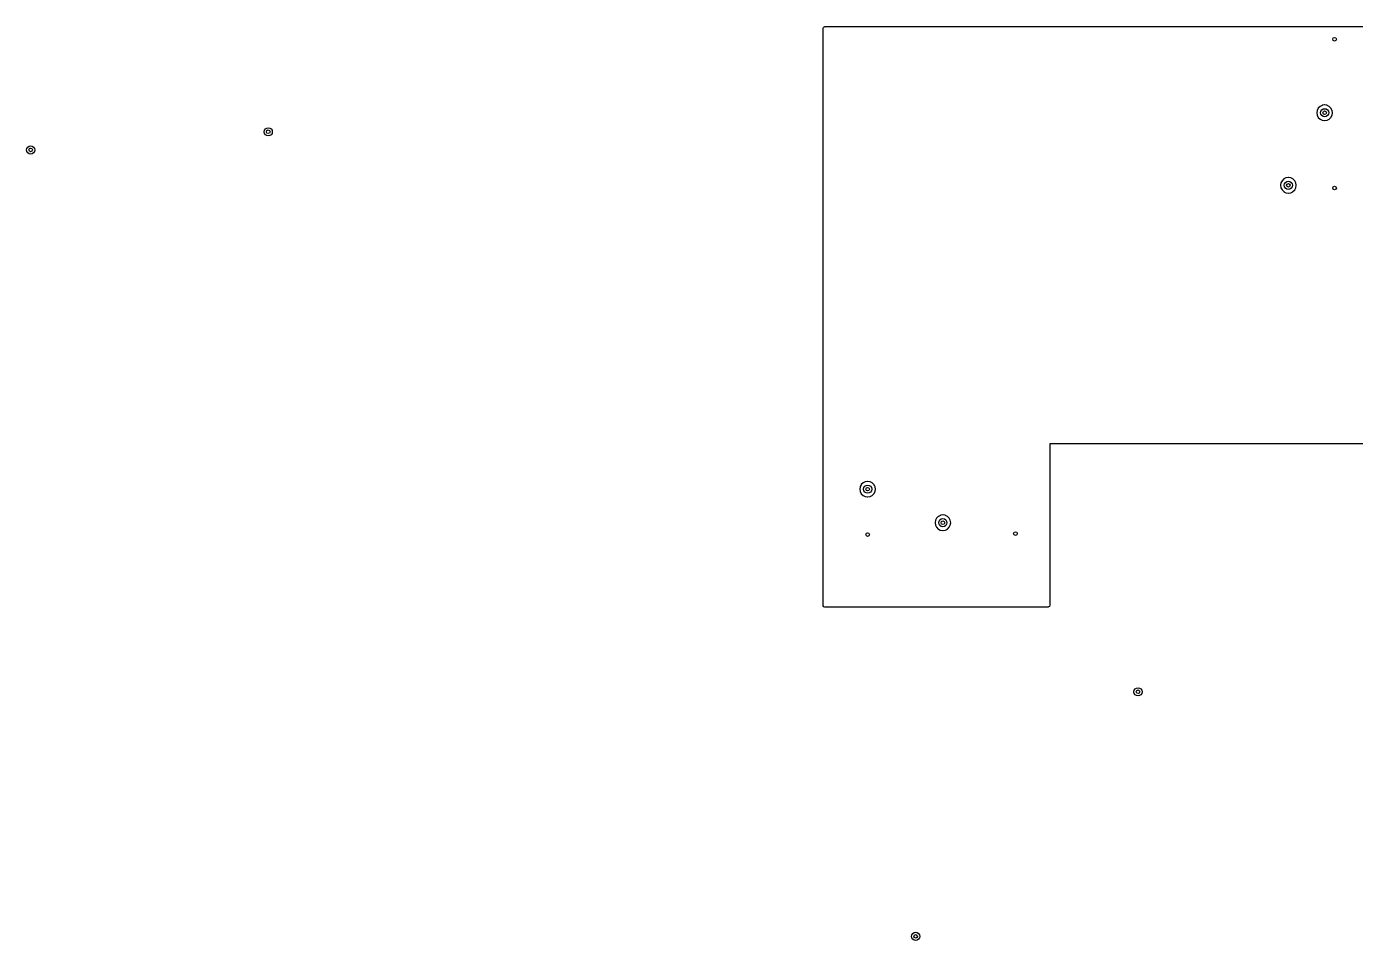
# Model space of a CAD drawing. Extents: x 97 to 313, y -170 to 213.
# Drawn here: x 97.1 to 170.3, y -170.4 to -120 of the extents above; entities that cross this region are included whole.
import ezdxf

# ---------------------------------------------------------------- set-up
doc = ezdxf.new("R2010")
doc.units = 0
doc.layers.add('BLACK', color=7, linetype='CONTINUOUS')

msp = doc.modelspace()

# ---------------------------------------------------------------- linework, layer by layer
at = {"layer": 'BLACK', "linetype": 'CONTINUOUS'}
for p, q in [((141, -120.099), (141.019, -120.041)), ((141, -151.901), (141, -120.099)), ((141.019, -120.041), (141.068, -120.005)), ((141.068, -120.005), (141.099, -120)), ((141.099, -120), (205.5, -120)), ((168.301, -124.497), (168.24, -124.617)), ((168.397, -124.401), (168.301, -124.497)), ((168.404, -124.398), (168.397, -124.401)), ((168.51, -124.344), (168.404, -124.398)), ((168.404, -124.398), (168.404, -124.398)), ((168.491, -124.591), (168.564, -124.542)), ((168.517, -124.34), (168.51, -124.344)), ((168.51, -124.344), (168.51, -124.344)), ((168.525, -124.339), (168.517, -124.34)), ((168.642, -124.32), (168.525, -124.339)), ((168.525, -124.339), (168.525, -124.339)), ((168.564, -124.542), (168.65, -124.525)), ((168.65, -124.319), (168.642, -124.32)), ((168.658, -124.32), (168.65, -124.319)), ((168.65, -124.525), (168.736, -124.542)), ((168.775, -124.339), (168.658, -124.32)), ((168.736, -124.542), (168.809, -124.591)), ((168.783, -124.34), (168.775, -124.339)), ((168.775, -124.339), (168.775, -124.339)), ((168.79, -124.344), (168.783, -124.34)), ((168.896, -124.398), (168.79, -124.344)), ((168.79, -124.344), (168.79, -124.344)), ((168.903, -124.401), (168.896, -124.398)), ((168.896, -124.398), (168.896, -124.398)), ((168.999, -124.497), (168.903, -124.401)), ((169.06, -124.617), (168.999, -124.497)), ((168.24, -124.617), (168.219, -124.75)), ((168.219, -124.75), (168.24, -124.883)), ((168.24, -124.883), (168.301, -125.003)), ((168.301, -125.003), (168.397, -125.099)), ((168.397, -125.099), (168.404, -125.102)), ((168.404, -125.102), (168.404, -125.102)), ((168.404, -125.102), (168.51, -125.156)), ((168.425, -124.75), (168.442, -124.664)), ((168.442, -124.836), (168.425, -124.75)), ((168.442, -124.664), (168.491, -124.591)), ((168.491, -124.909), (168.442, -124.836)), ((168.564, -124.958), (168.491, -124.909)), ((168.51, -125.156), (168.517, -125.16)), ((168.517, -125.16), (168.525, -125.161)), ((168.525, -125.161), (168.525, -125.161)), ((168.525, -125.161), (168.642, -125.18)), ((168.65, -124.975), (168.564, -124.958)), ((168.642, -125.18), (168.65, -125.181)), ((168.736, -124.958), (168.65, -124.975)), ((168.65, -125.181), (168.658, -125.18)), ((168.658, -125.18), (168.775, -125.161)), ((168.809, -124.909), (168.736, -124.958)), ((168.775, -125.161), (168.783, -125.16)), ((168.775, -125.161), (168.775, -125.161)), ((168.783, -125.16), (168.79, -125.156)), ((168.79, -125.156), (168.896, -125.102)), ((168.809, -124.591), (168.858, -124.664)), ((168.858, -124.836), (168.809, -124.909)), ((168.858, -124.664), (168.875, -124.75)), ((168.875, -124.75), (168.858, -124.836)), ((168.896, -125.102), (168.903, -125.099)), ((168.896, -125.102), (168.896, -125.102)), ((168.903, -125.099), (168.999, -125.003)), ((168.999, -125.003), (169.06, -124.883)), ((169.081, -124.75), (169.06, -124.617)), ((169.06, -124.883), (169.081, -124.75)), ((110.175, -125.8), (110.192, -125.714)), ((110.192, -125.886), (110.175, -125.8)), ((110.192, -125.714), (110.241, -125.641)), ((110.241, -125.959), (110.192, -125.886)), ((110.241, -125.641), (110.314, -125.592)), ((110.314, -126.008), (110.241, -125.959)), ((110.314, -125.592), (110.4, -125.575)), ((110.4, -126.025), (110.314, -126.008)), ((110.4, -125.575), (110.486, -125.592)), ((110.486, -126.008), (110.4, -126.025)), ((110.486, -125.592), (110.559, -125.641)), ((110.559, -125.959), (110.486, -126.008)), ((110.559, -125.641), (110.608, -125.714)), ((110.608, -125.886), (110.559, -125.959)), ((110.608, -125.714), (110.625, -125.8)), ((110.625, -125.8), (110.608, -125.886)), ((97.075, -126.8), (97.0921, -126.714)), ((97.0921, -126.714), (97.1409, -126.641)), ((97.1409, -126.641), (97.2139, -126.592)), ((97.2139, -126.592), (97.3, -126.575)), ((97.3, -126.575), (97.3861, -126.592)), ((97.3861, -126.592), (97.4591, -126.641)), ((97.4591, -126.641), (97.5079, -126.714)), ((97.5079, -126.714), (97.525, -126.8)), ((97.0921, -126.886), (97.075, -126.8)), ((97.1409, -126.959), (97.0921, -126.886)), ((97.2139, -127.008), (97.1409, -126.959)), ((97.3, -127.025), (97.2139, -127.008)), ((97.3861, -127.008), (97.3, -127.025)), ((97.4591, -126.959), (97.3861, -127.008)), ((97.5079, -126.886), (97.4591, -126.959)), ((97.525, -126.8), (97.5079, -126.886)), ((166.24, -128.617), (166.219, -128.75)), ((166.219, -128.75), (166.24, -128.883)), ((166.301, -128.497), (166.24, -128.617)), ((166.24, -128.883), (166.301, -129.003)), ((166.397, -128.401), (166.301, -128.497)), ((166.404, -128.398), (166.397, -128.401)), ((166.51, -128.344), (166.404, -128.398)), ((166.404, -128.398), (166.404, -128.398)), ((166.425, -128.75), (166.442, -128.664)), ((166.442, -128.836), (166.425, -128.75)), ((166.442, -128.664), (166.491, -128.591)), ((166.491, -128.909), (166.442, -128.836)), ((166.491, -128.591), (166.564, -128.542)), ((166.564, -128.958), (166.491, -128.909)), ((166.517, -128.34), (166.51, -128.344)), ((166.51, -128.344), (166.51, -128.344)), ((166.525, -128.339), (166.517, -128.34)), ((166.642, -128.32), (166.525, -128.339)), ((166.525, -128.339), (166.525, -128.339)), ((166.564, -128.542), (166.65, -128.525)), ((166.65, -128.975), (166.564, -128.958)), ((166.65, -128.319), (166.642, -128.32)), ((166.658, -128.32), (166.65, -128.319)), ((166.65, -128.525), (166.736, -128.542)), ((166.736, -128.958), (166.65, -128.975)), ((166.775, -128.339), (166.658, -128.32)), ((166.736, -128.542), (166.809, -128.591)), ((166.809, -128.909), (166.736, -128.958)), ((166.783, -128.34), (166.775, -128.339)), ((166.775, -128.339), (166.775, -128.339)), ((166.79, -128.344), (166.783, -128.34)), ((166.896, -128.398), (166.79, -128.344)), ((166.79, -128.344), (166.79, -128.344)), ((166.809, -128.591), (166.858, -128.664)), ((166.858, -128.836), (166.809, -128.909)), ((166.858, -128.664), (166.875, -128.75)), ((166.875, -128.75), (166.858, -128.836)), ((166.903, -128.401), (166.896, -128.398)), ((166.896, -128.398), (166.896, -128.398)), ((166.999, -128.497), (166.903, -128.401)), ((167.06, -128.617), (166.999, -128.497)), ((166.999, -129.003), (167.06, -128.883)), ((167.081, -128.75), (167.06, -128.617)), ((167.06, -128.883), (167.081, -128.75)), ((166.301, -129.003), (166.397, -129.099)), ((166.397, -129.099), (166.404, -129.102)), ((166.404, -129.102), (166.404, -129.102)), ((166.404, -129.102), (166.51, -129.156)), ((166.51, -129.156), (166.517, -129.16)), ((166.517, -129.16), (166.525, -129.161)), ((166.525, -129.161), (166.525, -129.161)), ((166.525, -129.161), (166.642, -129.18)), ((166.642, -129.18), (166.65, -129.181)), ((166.65, -129.181), (166.658, -129.18)), ((166.658, -129.18), (166.775, -129.161)), ((166.775, -129.161), (166.783, -129.16)), ((166.775, -129.161), (166.775, -129.161)), ((166.783, -129.16), (166.79, -129.156)), ((166.79, -129.156), (166.896, -129.102)), ((166.896, -129.102), (166.903, -129.099)), ((166.896, -129.102), (166.896, -129.102)), ((166.903, -129.099), (166.999, -129.003)), ((180.401, -143), (153.5, -143)), ((153.5, -143), (153.5, -151.901)), ((143.442, -145.07), (143.325, -145.089)), ((143.45, -145.069), (143.442, -145.07)), ((143.458, -145.07), (143.45, -145.069)), ((143.575, -145.089), (143.458, -145.07)), ((143.04, -145.367), (143.019, -145.5)), ((143.019, -145.5), (143.04, -145.633)), ((143.047, -145.353), (143.04, -145.367)), ((143.04, -145.633), (143.101, -145.753)), ((143.098, -145.254), (143.047, -145.353)), ((143.101, -145.247), (143.098, -145.254)), ((143.098, -145.254), (143.098, -145.254)), ((143.197, -145.151), (143.101, -145.247)), ((143.101, -145.753), (143.197, -145.849)), ((143.204, -145.148), (143.197, -145.151)), ((143.31, -145.094), (143.204, -145.148)), ((143.204, -145.148), (143.204, -145.148)), ((143.225, -145.5), (143.242, -145.414)), ((143.242, -145.586), (143.225, -145.5)), ((143.242, -145.414), (143.291, -145.341)), ((143.291, -145.659), (143.242, -145.586)), ((143.291, -145.341), (143.364, -145.292)), ((143.364, -145.708), (143.291, -145.659)), ((143.317, -145.09), (143.31, -145.094)), ((143.31, -145.094), (143.31, -145.094)), ((143.325, -145.089), (143.317, -145.09)), ((143.325, -145.089), (143.325, -145.089)), ((143.364, -145.292), (143.45, -145.275)), ((143.45, -145.725), (143.364, -145.708)), ((143.45, -145.275), (143.536, -145.292)), ((143.536, -145.708), (143.45, -145.725)), ((143.536, -145.292), (143.609, -145.341)), ((143.609, -145.659), (143.536, -145.708)), ((143.583, -145.09), (143.575, -145.089)), ((143.575, -145.089), (143.575, -145.089)), ((143.59, -145.094), (143.583, -145.09)), ((143.696, -145.148), (143.59, -145.094)), ((143.59, -145.094), (143.59, -145.094)), ((143.609, -145.341), (143.658, -145.414)), ((143.658, -145.586), (143.609, -145.659)), ((143.658, -145.414), (143.675, -145.5)), ((143.675, -145.5), (143.658, -145.586)), ((143.703, -145.151), (143.696, -145.148)), ((143.696, -145.148), (143.696, -145.148)), ((143.799, -145.247), (143.703, -145.151)), ((143.703, -145.849), (143.799, -145.753)), ((143.802, -145.254), (143.799, -145.247)), ((143.799, -145.753), (143.86, -145.633)), ((143.853, -145.353), (143.802, -145.254)), ((143.802, -145.254), (143.802, -145.254)), ((143.86, -145.367), (143.853, -145.353)), ((143.881, -145.5), (143.86, -145.367)), ((143.86, -145.633), (143.881, -145.5)), ((143.197, -145.849), (143.204, -145.852)), ((143.204, -145.852), (143.204, -145.852)), ((143.204, -145.852), (143.31, -145.906)), ((143.31, -145.906), (143.317, -145.91)), ((143.317, -145.91), (143.325, -145.911)), ((143.325, -145.911), (143.325, -145.911)), ((143.325, -145.911), (143.442, -145.93)), ((143.442, -145.93), (143.45, -145.931)), ((143.45, -145.931), (143.458, -145.93)), ((143.458, -145.93), (143.575, -145.911)), ((143.575, -145.911), (143.583, -145.91)), ((143.575, -145.911), (143.575, -145.911)), ((143.583, -145.91), (143.59, -145.906)), ((143.59, -145.906), (143.696, -145.852)), ((143.696, -145.852), (143.703, -145.849)), ((143.696, -145.852), (143.696, -145.852)), ((147.19, -147.217), (147.169, -147.35)), ((147.251, -147.097), (147.19, -147.217)), ((147.347, -147.001), (147.251, -147.097)), ((147.354, -146.998), (147.347, -147.001)), ((147.46, -146.944), (147.354, -146.998)), ((147.354, -146.998), (147.354, -146.998)), ((147.375, -147.35), (147.392, -147.264)), ((147.392, -147.264), (147.441, -147.191)), ((147.441, -147.191), (147.514, -147.142)), ((147.467, -146.94), (147.46, -146.944)), ((147.46, -146.944), (147.46, -146.944)), ((147.475, -146.939), (147.467, -146.94)), ((147.592, -146.92), (147.475, -146.939)), ((147.475, -146.939), (147.475, -146.939)), ((147.514, -147.142), (147.6, -147.125)), ((147.6, -146.919), (147.592, -146.92)), ((147.608, -146.92), (147.6, -146.919)), ((147.6, -147.125), (147.686, -147.142)), ((147.725, -146.939), (147.608, -146.92)), ((147.686, -147.142), (147.759, -147.191)), ((147.733, -146.94), (147.725, -146.939)), ((147.725, -146.939), (147.725, -146.939)), ((147.74, -146.944), (147.733, -146.94)), ((147.846, -146.998), (147.74, -146.944)), ((147.74, -146.944), (147.74, -146.944)), ((147.759, -147.191), (147.808, -147.264)), ((147.808, -147.264), (147.825, -147.35)), ((147.853, -147.001), (147.846, -146.998)), ((147.846, -146.998), (147.846, -146.998)), ((147.949, -147.097), (147.853, -147.001)), ((148.01, -147.217), (147.949, -147.097)), ((148.031, -147.35), (148.01, -147.217)), ((147.169, -147.35), (147.19, -147.483)), ((147.19, -147.483), (147.251, -147.603)), ((147.251, -147.603), (147.347, -147.699)), ((147.347, -147.699), (147.354, -147.702)), ((147.354, -147.702), (147.354, -147.702)), ((147.354, -147.702), (147.454, -147.753)), ((147.392, -147.436), (147.375, -147.35)), ((147.441, -147.509), (147.392, -147.436)), ((147.514, -147.558), (147.441, -147.509)), ((147.454, -147.753), (147.467, -147.76)), ((147.467, -147.76), (147.475, -147.761)), ((147.475, -147.761), (147.475, -147.761)), ((147.475, -147.761), (147.592, -147.78)), ((147.6, -147.575), (147.514, -147.558)), ((147.592, -147.78), (147.6, -147.781)), ((147.686, -147.558), (147.6, -147.575)), ((147.6, -147.781), (147.608, -147.78)), ((147.608, -147.78), (147.725, -147.761)), ((147.759, -147.509), (147.686, -147.558)), ((147.725, -147.761), (147.733, -147.76)), ((147.725, -147.761), (147.725, -147.761)), ((147.733, -147.76), (147.746, -147.753)), ((147.746, -147.753), (147.846, -147.702)), ((147.808, -147.436), (147.759, -147.509)), ((147.825, -147.35), (147.808, -147.436)), ((147.846, -147.702), (147.853, -147.699)), ((147.846, -147.702), (147.846, -147.702)), ((147.853, -147.699), (147.949, -147.603)), ((147.949, -147.603), (148.01, -147.483)), ((148.01, -147.483), (148.031, -147.35)), ((141.005, -151.932), (141, -151.901)), ((141.041, -151.981), (141.005, -151.932)), ((141.099, -152), (141.041, -151.981)), ((153.401, -152), (141.099, -152)), ((153.432, -151.995), (153.401, -152)), ((153.481, -151.959), (153.432, -151.995)), ((153.5, -151.901), (153.481, -151.959)), ((158.135, -156.67), (158.152, -156.584)), ((158.152, -156.756), (158.135, -156.67)), ((158.152, -156.584), (158.201, -156.511)), ((158.201, -156.829), (158.152, -156.756)), ((158.201, -156.511), (158.274, -156.462)), ((158.274, -156.462), (158.36, -156.445)), ((158.36, -156.445), (158.446, -156.462)), ((158.446, -156.462), (158.519, -156.511)), ((158.519, -156.511), (158.568, -156.584)), ((158.568, -156.756), (158.519, -156.829)), ((158.568, -156.584), (158.585, -156.67)), ((158.585, -156.67), (158.568, -156.756)), ((158.274, -156.878), (158.201, -156.829)), ((158.36, -156.895), (158.274, -156.878)), ((158.446, -156.878), (158.36, -156.895)), ((158.519, -156.829), (158.446, -156.878)), ((145.892, -170.064), (145.941, -169.991)), ((145.941, -169.991), (146.014, -169.942)), ((146.014, -169.942), (146.1, -169.925)), ((146.1, -169.925), (146.186, -169.942)), ((146.186, -169.942), (146.259, -169.991)), ((146.259, -169.991), (146.308, -170.064)), ((145.875, -170.15), (145.892, -170.064)), ((145.892, -170.236), (145.875, -170.15)), ((145.941, -170.309), (145.892, -170.236)), ((146.014, -170.358), (145.941, -170.309)), ((146.1, -170.375), (146.014, -170.358)), ((146.186, -170.358), (146.1, -170.375)), ((146.259, -170.309), (146.186, -170.358)), ((146.308, -170.236), (146.259, -170.309)), ((146.308, -170.064), (146.325, -170.15)), ((146.325, -170.15), (146.308, -170.236))]:
    msp.add_line(p, q, dxfattribs=at)
at = {"layer": 'BLACK'}
for centre in [(169.2, -120.7), (168.65, -124.75), (110.4, -125.8), (97.3, -126.8), (166.65, -128.75), (169.2, -128.9), (143.45, -145.5), (147.6, -147.35), (143.45, -148), (151.6, -147.95), (158.36, -156.67), (146.1, -170.15)]:
    msp.add_circle(centre, 0.1, dxfattribs=at)

doc.saveas('drawing.dxf')
